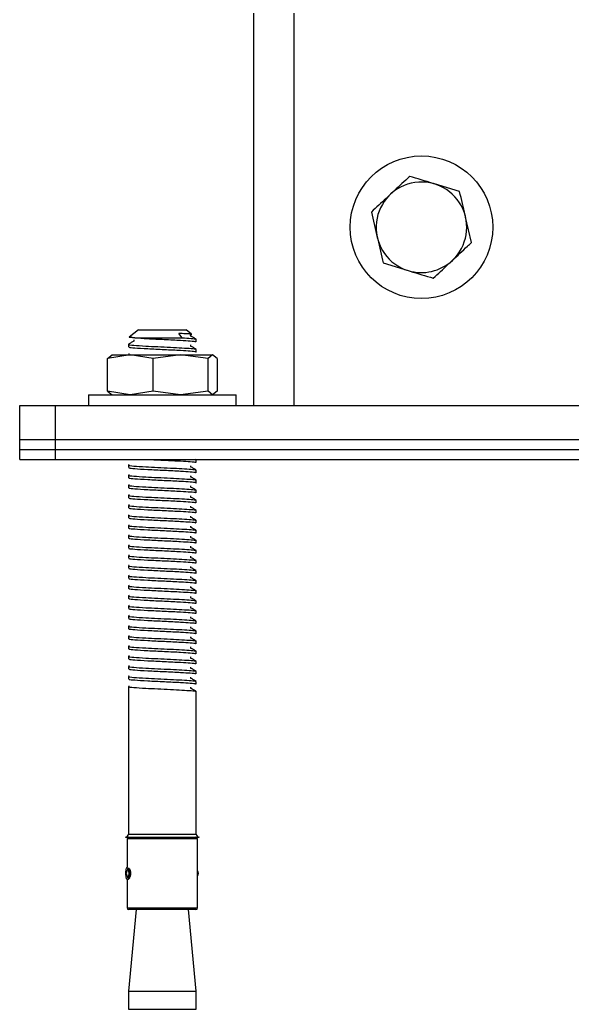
# Model space of a CAD drawing. Header units: millimetres. Extents: x 1193 to 1348, y -534 to 551.
# Drawn here: x 1192.8 to 1270.3, y -533.8 to -395.1 of the extents above; entities that cross this region are included whole.
import ezdxf

# ---------------------------------------------------------------- set-up
doc = ezdxf.new("R2010")
doc.units = ezdxf.units.MM

# ---------------------------------------------------------------- blocks, each defined once
blk = doc.blocks.new('DI_COLUNA_FRONTAL_80')
at = {"color": 7, "linetype": 'Continuous', "lineweight": 25}
for p, q in [((-44.65, 4.76), (-44.65, 104.76)), ((-39, 4.76), (-39, 104.76)), ((-15.79, 34.76), (-19.3, 35.83)), ((-28.16, 31.9), (-27.34, 28.33)), ((-14.14, 27.62), (-14.96, 31.19)), ((-26.51, 24.76), (-23, 23.69)), ((-60.85, 15.38), (-62.15, 14.35)), ((-60.85, 15.38), (-54.15, 15.38)), ((-53.39, 14.78), (-54.15, 15.38)), ((-61.5, 13.96), (-61.5, 13.79)), ((-61.38, 14.27), (-54.74, 14.27)), ((-54.95, 14.87), (-55.19, 14.87)), ((-54.74, 14.27), (-55.19, 14.87)), ((-53.63, 14.7), (-53.37, 14.74)), ((-53.5, 14.5), (-53.5, 14.67)), ((-52.74, 13.7), (-52.74, 14.05)), ((-62.26, 13.35), (-62.26, 12.99)), ((-52.74, 12.29), (-52.74, 12.64)), ((-61.99, 11.87), (-65.2, 11.36)), ((-65.2, 11.36), (-64.56, 11.87)), ((-65.2, 6.8), (-65.2, 11.36)), ((-64.64, 11.87), (-50.44, 11.87)), ((-62.26, 11.93), (-62.26, 11.87)), ((-62.17, 12), (-62.25, 11.95)), ((-58.78, 11.36), (-61.99, 11.87)), ((-54.93, 11.87), (-58.78, 11.36)), ((-58.78, 6.8), (-58.78, 11.36)), ((-51.08, 11.36), (-54.93, 11.87)), ((-50.44, 11.87), (-51.08, 11.36)), ((-51.08, 6.8), (-51.08, 11.36)), ((-49.8, 11.36), (-50.44, 11.87)), ((-49.8, 11.36), (-49.8, 6.8)), ((-67.85, 6.28), (-67.85, 4.76)), ((-67.85, 6.28), (-47.15, 6.28)), ((-61.99, 6.28), (-65.2, 6.8)), ((-65.2, 6.8), (-64.56, 6.28)), ((-58.78, 6.8), (-61.99, 6.28)), ((-54.93, 6.28), (-58.78, 6.8)), ((-51.08, 6.8), (-54.93, 6.28)), ((-50.44, 6.28), (-51.08, 6.8)), ((-49.8, 6.8), (-50.44, 6.28)), ((-47.15, 4.76), (-47.15, 6.28)), ((-77.5, -2.8), (-77.5, 4.76)), ((-77.5, 4.76), (77.5, 4.76)), ((-72.5, -2.8), (-72.5, 4.76)), ((-77.5, 0), (77.5, 0)), ((-77.5, -1.4), (77.5, -1.4)), ((-77.5, -2.8), (77.5, -2.8)), ((-62.26, -3.59), (-62.26, -3.94)), ((-62.17, -3.53), (-62.25, -3.57)), ((-52.76, -2.86), (-52.86, -2.8)), ((-52.74, -3.23), (-52.74, -2.88)), ((-62.26, -5), (-62.26, -5.35)), ((-62.17, -4.94), (-62.25, -4.98)), ((-52.74, -4.65), (-52.74, -4.29)), ((-62.26, -6.41), (-62.26, -6.76)), ((-62.17, -6.35), (-62.25, -6.39)), ((-52.74, -6.06), (-52.74, -5.7)), ((-62.26, -7.82), (-62.26, -8.17)), ((-62.17, -7.76), (-62.25, -7.8)), ((-52.74, -7.47), (-52.74, -7.12)), ((-62.26, -9.23), (-62.26, -9.58)), ((-62.17, -9.17), (-62.25, -9.22)), ((-52.74, -8.88), (-52.74, -8.53)), ((-62.26, -10.64), (-62.26, -11)), ((-62.17, -10.58), (-62.25, -10.63)), ((-52.74, -10.29), (-52.74, -9.94)), ((-62.26, -12.05), (-62.26, -12.41)), ((-62.17, -11.99), (-62.25, -12.04)), ((-52.74, -11.7), (-52.74, -11.35)), ((-62.26, -13.47), (-62.26, -13.82)), ((-62.17, -13.4), (-62.25, -13.45)), ((-52.74, -13.11), (-52.74, -12.76)), ((-62.26, -14.88), (-62.26, -15.23)), ((-62.17, -14.82), (-62.25, -14.86)), ((-52.74, -14.52), (-52.74, -14.17)), ((-62.26, -16.29), (-62.26, -16.64)), ((-62.17, -16.23), (-62.25, -16.27)), ((-52.74, -15.93), (-52.74, -15.58)), ((-62.26, -17.7), (-62.26, -18.05)), ((-62.17, -17.64), (-62.25, -17.68)), ((-52.74, -17.35), (-52.74, -16.99)), ((-62.26, -19.11), (-62.26, -19.46)), ((-62.17, -19.05), (-62.25, -19.09)), ((-52.74, -18.76), (-52.74, -18.4)), ((-62.26, -20.52), (-62.26, -20.87)), ((-62.17, -20.46), (-62.25, -20.5)), ((-52.74, -20.17), (-52.74, -19.82)), ((-62.26, -21.93), (-62.26, -22.28)), ((-62.17, -21.87), (-62.25, -21.92)), ((-52.74, -21.58), (-52.74, -21.23)), ((-62.26, -23.34), (-62.26, -23.7)), ((-62.17, -23.28), (-62.25, -23.33)), ((-52.74, -22.99), (-52.74, -22.64)), ((-62.26, -24.75), (-62.26, -25.11)), ((-62.17, -24.69), (-62.25, -24.74)), ((-52.74, -24.4), (-52.74, -24.05)), ((-62.26, -26.17), (-62.26, -26.52)), ((-62.17, -26.1), (-62.25, -26.15)), ((-52.74, -25.81), (-52.74, -25.46)), ((-62.26, -27.58), (-62.26, -27.93)), ((-62.17, -27.52), (-62.25, -27.56)), ((-52.74, -27.22), (-52.74, -26.87)), ((-62.26, -28.99), (-62.26, -29.34)), ((-62.17, -28.93), (-62.25, -28.97)), ((-52.74, -28.63), (-52.74, -28.28)), ((-62.26, -30.4), (-62.26, -30.75)), ((-62.17, -30.34), (-62.25, -30.38)), ((-52.74, -30.05), (-52.74, -29.69)), ((-62.26, -31.81), (-62.26, -32.16)), ((-62.17, -31.75), (-62.25, -31.79)), ((-52.74, -31.46), (-52.74, -31.1)), ((-62.26, -33.22), (-62.26, -33.57)), ((-62.17, -33.16), (-62.25, -33.2)), ((-52.74, -32.87), (-52.74, -32.52)), ((-62.26, -34.63), (-62.26, -55.32)), ((-62.17, -34.57), (-62.25, -34.62)), ((-52.74, -34.28), (-52.74, -33.93)), ((-52.74, -55.32), (-52.74, -35.34)), ((-62.26, -55.32), (-52.74, -55.32)), ((-62.69, -55.74), (-52.31, -55.74)), ((-62.45, -56), (-62.45, -60.01)), ((-52.55, -56), (-62.45, -56)), ((-52.55, -65.65), (-52.55, -56)), ((-62.45, -61.64), (-62.45, -65.65)), ((-62.45, -65.65), (-52.55, -65.65)), ((-61.18, -65.9), (-62.26, -77.33)), ((-52.8, -65.9), (-62.2, -65.9)), ((-52.74, -77.33), (-53.82, -65.9)), ((-62.26, -77.33), (-62.26, -79.87)), ((-62.26, -77.33), (-52.74, -77.33)), ((-52.74, -79.87), (-52.74, -77.33)), ((-62.26, -79.87), (-52.74, -79.87))]:
    blk.add_line(p, q, dxfattribs=at)
blk.add_circle((-21.15, 29.76), 10, dxfattribs=at)
for centre, radius, start, end in [((-21.15, 29.76), 6.35, 313.0377, 253.0377), ((-21.15, 29.76), 6.35, 253.0377, 313.0377), ((-62.69, -55.32), 0.426, 270, 0), ((-52.31, -55.32), 0.426, 180, 270), ((-62.2, -56), 0.254, 90, 180), ((-52.8, -56), 0.254, 0, 90), ((-61.63, -60.82), 0.923, 139.1784, 220.6879), ((-53.37, -60.82), 0.923, 333.2611, 26.7389), ((-62.2, -65.65), 0.254, 180, 270), ((-52.8, -65.65), 0.254, 270, 0)]:
    blk.add_arc(centre, radius, start, end, dxfattribs=at)
for points, knots in [([(-22.8, 36.9), (-22.99, 36.73), (-23.86, 35.92), (-24.77, 35.07), (-25.48, 34.4)], [0, 0, 0, 0, 0.211001, 1, 1, 1, 1]), ([(-19.3, 35.83), (-19.38, 35.86), (-20.56, 36.22), (-21.73, 36.57), (-22.8, 36.9)], [0, 0, 0, 0, 0.0702136, 1, 1, 1, 1]), ([(-14.96, 31.19), (-14.98, 31.28), (-15.26, 32.48), (-15.54, 33.67), (-15.79, 34.76)], [0, 0, 0, 0, 0.070214, 1, 1, 1, 1]), ([(-25.48, 34.4), (-25.69, 34.2), (-26.6, 33.36), (-27.48, 32.53), (-28.16, 31.9)], [0, 0, 0, 0, 0.231849, 1, 1, 1, 1]), ([(-27.34, 28.33), (-27.32, 28.24), (-27.04, 27.04), (-26.76, 25.85), (-26.51, 24.76)], [0, 0, 0, 0, 0.0702136, 1, 1, 1, 1]), ([(-16.82, 25.12), (-16.1, 25.79), (-15.19, 26.63), (-14.32, 27.45), (-14.14, 27.62)], [0, 0, 0, 0, 0.788999, 1, 1, 1, 1]), ([(-19.5, 22.62), (-18.82, 23.25), (-17.93, 24.08), (-17.03, 24.92), (-16.82, 25.12)], [0, 0, 0, 0, 0.768151, 1, 1, 1, 1]), ([(-23, 23.69), (-22.92, 23.66), (-21.74, 23.3), (-20.57, 22.95), (-19.5, 22.62)], [0, 0, 0, 0, 0.070214, 1, 1, 1, 1]), ([(-61.38, 14.27), (-61.38, 14.27), (-61.38, 14.27), (-61.44, 14.27), (-61.56, 14.27), (-61.78, 14.29), (-62.1, 14.31), (-62.21, 14.35), (-62.08, 14.38), (-61.81, 14.39), (-61.8, 14.39)], [0, 0, 0, 0, 0.000029, 0.001338, 0.063286, 0.156612, 0.319029, 0.658998, 0.994997, 1, 1, 1, 1]), ([(-61.38, 14.27), (-60.82, 14.23), (-59.69, 14.15), (-57.19, 14.04), (-54.99, 13.93), (-53.5, 13.84), (-52.76, 13.76), (-52.81, 13.71), (-52.83, 13.7)], [0, 0, 0, 0, 0.201133, 0.400521, 0.60221, 0.759847, 0.918659, 1, 1, 1, 1]), ([(-53.41, 14.75), (-53.42, 14.76), (-53.44, 14.78), (-53.96, 14.82), (-54.62, 14.85), (-54.95, 14.87)], [0, 0, 0, 0, 0.2375807, 0.6187886, 1, 1, 1, 1]), ([(-54.74, 14.27), (-54.29, 14.24), (-53.39, 14.18), (-52.78, 14.11), (-52.81, 14.08), (-52.82, 14.07)], [0, 0, 0, 0, 0.453879, 0.908142, 1, 1, 1, 1]), ([(-52.76, 14.07), (-52.89, 14.15), (-53.14, 14.3), (-53.4, 14.44), (-53.53, 14.52)], [0, 0, 0, 0, 0.500081, 1, 1, 1, 1]), ([(-62.13, 13.36), (-62.18, 13.35), (-62.38, 13.3), (-61.6, 13.22), (-60.05, 13.12), (-58.16, 13.02), (-56.34, 12.94), (-54.65, 12.85), (-53.41, 12.77), (-52.78, 12.7), (-52.81, 12.67), (-52.82, 12.66)], [0, 0, 0, 0, 0.055078, 0.209235, 0.362587, 0.483152, 0.604441, 0.725357, 0.850011, 0.974771, 1, 1, 1, 1]), ([(-61.5, 13.8), (-61.62, 13.73), (-61.87, 13.58), (-62.12, 13.44), (-62.25, 13.36)], [0, 0, 0, 0, 0.4898213, 1, 1, 1, 1]), ([(-62.17, 12.99), (-62.18, 12.98), (-62.22, 12.93), (-61.38, 12.85), (-59.65, 12.74), (-57.2, 12.63), (-54.99, 12.52), (-53.48, 12.42), (-52.68, 12.33), (-52.78, 12.27), (-52.83, 12.24)], [0, 0, 0, 0, 0.067726, 0.185605, 0.337776, 0.488626, 0.641217, 0.76048, 0.880632, 1, 1, 1, 1]), ([(-52.76, 12.66), (-52.89, 12.74), (-53.14, 12.88), (-53.4, 13.03), (-53.53, 13.11)], [0, 0, 0, 0, 0.5000682, 1, 1, 1, 1]), ([(-53.5, 13.09), (-53.5, 13.12), (-53.5, 13.17), (-53.5, 13.23), (-53.5, 13.26)], [0, 0, 0, 0, 0.4700018, 1, 1, 1, 1]), ([(-62.13, 11.95), (-62.2, 11.94), (-62.34, 11.91), (-62.08, 11.89), (-61.95, 11.87)], [0, 0, 0, 0, 0.484748, 1, 1, 1, 1]), ([(-62.13, -3.57), (-62.18, -3.58), (-62.38, -3.63), (-61.6, -3.72), (-60.05, -3.82), (-58.16, -3.91), (-56.34, -3.99), (-54.65, -4.08), (-53.41, -4.17), (-52.78, -4.23), (-52.81, -4.27), (-52.82, -4.27)], [0, 0, 0, 0, 0.055053, 0.209212, 0.362566, 0.483133, 0.604423, 0.725341, 0.849997, 0.974759, 1, 1, 1, 1]), ([(-62.17, -3.94), (-62.18, -3.96), (-62.22, -4), (-61.38, -4.09), (-59.65, -4.19), (-57.2, -4.3), (-54.98, -4.41), (-53.5, -4.51), (-52.76, -4.59), (-52.81, -4.63), (-52.83, -4.65)], [0, 0, 0, 0, 0.071883, 0.196997, 0.358508, 0.518617, 0.680574, 0.807157, 0.934683, 1, 1, 1, 1]), ([(-59.19, -2.8), (-58.53, -2.83), (-57.1, -2.9), (-54.98, -3), (-53.5, -3.1), (-52.76, -3.17), (-52.81, -3.22), (-52.83, -3.23)], [0, 0, 0, 0, 0.219284, 0.481948, 0.687243, 0.894068, 1, 1, 1, 1]), ([(-52.76, -4.27), (-52.89, -4.2), (-53.14, -4.05), (-53.4, -3.9), (-53.53, -3.83)], [0, 0, 0, 0, 0.4999164, 1, 1, 1, 1]), ([(-53.5, -3.84), (-53.5, -3.81), (-53.5, -3.76), (-53.5, -3.7), (-53.5, -3.67)], [0, 0, 0, 0, 0.469505, 1, 1, 1, 1]), ([(-53.13, -2.8), (-52.99, -2.81), (-52.78, -2.83), (-52.81, -2.85), (-52.82, -2.86)], [0, 0, 0, 0, 0.705447, 1, 1, 1, 1]), ([(-62.13, -4.98), (-62.18, -4.99), (-62.38, -5.04), (-61.6, -5.13), (-60.05, -5.23), (-58.16, -5.32), (-56.34, -5.41), (-54.65, -5.49), (-53.41, -5.58), (-52.78, -5.64), (-52.81, -5.68), (-52.82, -5.68)], [0, 0, 0, 0, 0.055051, 0.20921, 0.362564, 0.483131, 0.604422, 0.725339, 0.849996, 0.974758, 1, 1, 1, 1]), ([(-62.17, -5.35), (-62.18, -5.37), (-62.22, -5.41), (-61.38, -5.5), (-59.65, -5.61), (-57.2, -5.72), (-54.99, -5.83), (-53.48, -5.92), (-52.68, -6.01), (-52.78, -6.07), (-52.83, -6.1)], [0, 0, 0, 0, 0.067726, 0.185605, 0.337776, 0.488626, 0.641217, 0.76048, 0.880632, 1, 1, 1, 1]), ([(-52.76, -5.68), (-52.89, -5.61), (-53.14, -5.46), (-53.4, -5.31), (-53.53, -5.24)], [0, 0, 0, 0, 0.499904, 1, 1, 1, 1]), ([(-53.5, -5.25), (-53.5, -5.23), (-53.5, -5.17), (-53.5, -5.11), (-53.5, -5.09)], [0, 0, 0, 0, 0.4694635, 1, 1, 1, 1]), ([(-62.13, -6.39), (-62.18, -6.41), (-62.38, -6.45), (-61.6, -6.54), (-60.05, -6.64), (-58.16, -6.73), (-56.34, -6.82), (-54.65, -6.9), (-53.41, -6.99), (-52.78, -7.05), (-52.81, -7.09), (-52.82, -7.09)], [0, 0, 0, 0, 0.055049, 0.209208, 0.362563, 0.48313, 0.60442, 0.725338, 0.849995, 0.974757, 1, 1, 1, 1]), ([(-62.17, -6.76), (-62.18, -6.78), (-62.22, -6.83), (-61.38, -6.91), (-59.65, -7.02), (-57.2, -7.13), (-54.98, -7.24), (-53.5, -7.33), (-52.76, -7.41), (-52.81, -7.45), (-52.83, -7.47)], [0, 0, 0, 0, 0.071883, 0.196997, 0.358508, 0.518617, 0.680574, 0.807157, 0.934683, 1, 1, 1, 1]), ([(-52.76, -7.09), (-52.89, -7.02), (-53.14, -6.87), (-53.4, -6.72), (-53.53, -6.65)], [0, 0, 0, 0, 0.499891, 1, 1, 1, 1]), ([(-53.5, -6.66), (-53.5, -6.64), (-53.5, -6.58), (-53.5, -6.53), (-53.5, -6.5)], [0, 0, 0, 0, 0.469422, 1, 1, 1, 1]), ([(-62.13, -7.8), (-62.18, -7.82), (-62.38, -7.86), (-61.6, -7.95), (-60.05, -8.05), (-58.16, -8.14), (-56.34, -8.23), (-54.65, -8.31), (-53.41, -8.4), (-52.78, -8.46), (-52.81, -8.5), (-52.82, -8.5)], [0, 0, 0, 0, 0.055046, 0.209206, 0.362561, 0.483128, 0.604419, 0.725337, 0.849993, 0.974756, 1, 1, 1, 1]), ([(-62.17, -8.17), (-62.18, -8.19), (-62.22, -8.24), (-61.38, -8.32), (-59.65, -8.43), (-57.2, -8.54), (-54.98, -8.65), (-53.5, -8.74), (-52.76, -8.82), (-52.81, -8.86), (-52.83, -8.88)], [0, 0, 0, 0, 0.071883, 0.196997, 0.358508, 0.518617, 0.680574, 0.807157, 0.934683, 1, 1, 1, 1]), ([(-52.76, -8.5), (-52.89, -8.43), (-53.14, -8.28), (-53.4, -8.13), (-53.53, -8.06)], [0, 0, 0, 0, 0.499879, 1, 1, 1, 1]), ([(-53.5, -8.07), (-53.5, -8.05), (-53.5, -7.99), (-53.5, -7.94), (-53.5, -7.91)], [0, 0, 0, 0, 0.469381, 1, 1, 1, 1]), ([(-62.13, -9.22), (-62.18, -9.23), (-62.38, -9.28), (-61.6, -9.36), (-60.05, -9.46), (-58.16, -9.55), (-56.34, -9.64), (-54.65, -9.72), (-53.41, -9.81), (-52.78, -9.87), (-52.81, -9.91), (-52.82, -9.92)], [0, 0, 0, 0, 0.055044, 0.209204, 0.362559, 0.483126, 0.604417, 0.725335, 0.849992, 0.974755, 1, 1, 1, 1]), ([(-62.17, -9.58), (-62.18, -9.6), (-62.22, -9.65), (-61.38, -9.73), (-59.65, -9.84), (-57.2, -9.95), (-54.98, -10.06), (-53.5, -10.15), (-52.76, -10.23), (-52.81, -10.28), (-52.83, -10.29)], [0, 0, 0, 0, 0.071883, 0.196997, 0.358508, 0.518617, 0.680574, 0.807157, 0.934683, 1, 1, 1, 1]), ([(-52.76, -9.91), (-52.89, -9.84), (-53.14, -9.69), (-53.4, -9.55), (-53.53, -9.47)], [0, 0, 0, 0, 0.4998659, 1, 1, 1, 1]), ([(-53.5, -9.49), (-53.5, -9.46), (-53.5, -9.4), (-53.5, -9.35), (-53.5, -9.32)], [0, 0, 0, 0, 0.469339, 1, 1, 1, 1]), ([(-62.13, -10.63), (-62.18, -10.64), (-62.38, -10.69), (-61.6, -10.77), (-60.05, -10.87), (-58.16, -10.96), (-56.34, -11.05), (-54.65, -11.14), (-53.41, -11.22), (-52.78, -11.29), (-52.81, -11.32), (-52.82, -11.33)], [0, 0, 0, 0, 0.055042, 0.209202, 0.362557, 0.483125, 0.604416, 0.725334, 0.849991, 0.974754, 1, 1, 1, 1]), ([(-62.17, -11), (-62.18, -11.01), (-62.22, -11.06), (-61.38, -11.14), (-59.65, -11.25), (-57.2, -11.36), (-54.98, -11.47), (-53.5, -11.56), (-52.76, -11.64), (-52.81, -11.69), (-52.83, -11.7)], [0, 0, 0, 0, 0.071883, 0.196997, 0.358508, 0.518617, 0.680574, 0.807157, 0.934683, 1, 1, 1, 1]), ([(-52.76, -11.33), (-52.89, -11.25), (-53.14, -11.1), (-53.4, -10.96), (-53.53, -10.88)], [0, 0, 0, 0, 0.4998533, 1, 1, 1, 1]), ([(-53.5, -10.9), (-53.5, -10.87), (-53.5, -10.81), (-53.5, -10.76), (-53.5, -10.73)], [0, 0, 0, 0, 0.469298, 1, 1, 1, 1]), ([(-62.13, -12.04), (-62.18, -12.05), (-62.38, -12.1), (-61.6, -12.18), (-60.05, -12.28), (-58.16, -12.38), (-56.34, -12.46), (-54.65, -12.55), (-53.41, -12.63), (-52.78, -12.7), (-52.81, -12.73), (-52.82, -12.74)], [0, 0, 0, 0, 0.05504, 0.2092, 0.362556, 0.483123, 0.604414, 0.725333, 0.84999, 0.974753, 1, 1, 1, 1]), ([(-62.17, -12.41), (-62.18, -12.42), (-62.22, -12.47), (-61.38, -12.55), (-59.65, -12.66), (-57.2, -12.77), (-54.98, -12.88), (-53.5, -12.98), (-52.76, -13.05), (-52.81, -13.1), (-52.83, -13.11)], [0, 0, 0, 0, 0.071883, 0.196997, 0.358508, 0.518617, 0.680574, 0.807157, 0.934683, 1, 1, 1, 1]), ([(-52.76, -12.74), (-52.89, -12.66), (-53.14, -12.52), (-53.4, -12.37), (-53.53, -12.29)], [0, 0, 0, 0, 0.499841, 1, 1, 1, 1]), ([(-53.5, -12.31), (-53.5, -12.28), (-53.5, -12.23), (-53.5, -12.17), (-53.5, -12.14)], [0, 0, 0, 0, 0.469257, 1, 1, 1, 1]), ([(-62.13, -13.45), (-62.18, -13.46), (-62.38, -13.51), (-61.6, -13.6), (-60.05, -13.7), (-58.16, -13.79), (-56.34, -13.87), (-54.65, -13.96), (-53.41, -14.04), (-52.78, -14.11), (-52.81, -14.14), (-52.82, -14.15)], [0, 0, 0, 0, 0.055038, 0.209198, 0.362554, 0.483122, 0.604413, 0.725331, 0.849989, 0.974751, 1, 1, 1, 1]), ([(-62.17, -13.82), (-62.18, -13.83), (-62.22, -13.88), (-61.38, -13.96), (-59.65, -14.07), (-57.2, -14.18), (-54.98, -14.29), (-53.5, -14.39), (-52.76, -14.46), (-52.81, -14.51), (-52.83, -14.52)], [0, 0, 0, 0, 0.071883, 0.196997, 0.358508, 0.518617, 0.680574, 0.807157, 0.934683, 1, 1, 1, 1]), ([(-52.76, -14.15), (-52.89, -14.07), (-53.14, -13.93), (-53.4, -13.78), (-53.53, -13.7)], [0, 0, 0, 0, 0.499828, 1, 1, 1, 1]), ([(-53.5, -13.72), (-53.5, -13.69), (-53.5, -13.64), (-53.5, -13.58), (-53.5, -13.55)], [0, 0, 0, 0, 0.469215, 1, 1, 1, 1]), ([(-62.13, -14.86), (-62.18, -14.87), (-62.38, -14.92), (-61.6, -15.01), (-60.05, -15.11), (-58.16, -15.2), (-56.34, -15.28), (-54.65, -15.37), (-53.41, -15.45), (-52.78, -15.52), (-52.81, -15.55), (-52.82, -15.56)], [0, 0, 0, 0, 0.055036, 0.209196, 0.362552, 0.48312, 0.604411, 0.72533, 0.849988, 0.97475, 1, 1, 1, 1]), ([(-62.17, -15.23), (-62.18, -15.25), (-62.22, -15.29), (-61.38, -15.38), (-59.65, -15.48), (-57.2, -15.59), (-54.98, -15.7), (-53.5, -15.8), (-52.76, -15.87), (-52.81, -15.92), (-52.83, -15.93)], [0, 0, 0, 0, 0.071883, 0.196997, 0.358508, 0.518617, 0.680574, 0.807157, 0.934683, 1, 1, 1, 1]), ([(-52.76, -15.56), (-52.89, -15.49), (-53.14, -15.34), (-53.4, -15.19), (-53.53, -15.12)], [0, 0, 0, 0, 0.4998155, 1, 1, 1, 1]), ([(-53.5, -15.13), (-53.5, -15.1), (-53.5, -15.05), (-53.5, -14.99), (-53.5, -14.96)], [0, 0, 0, 0, 0.469174, 1, 1, 1, 1]), ([(-62.13, -16.27), (-62.18, -16.28), (-62.38, -16.33), (-61.6, -16.42), (-60.05, -16.52), (-58.16, -16.61), (-56.34, -16.69), (-54.65, -16.78), (-53.41, -16.87), (-52.78, -16.93), (-52.81, -16.97), (-52.82, -16.97)], [0, 0, 0, 0, 0.055034, 0.209194, 0.36255, 0.483118, 0.60441, 0.725329, 0.849986, 0.974749, 1, 1, 1, 1]), ([(-62.17, -16.64), (-62.18, -16.66), (-62.22, -16.7), (-61.38, -16.79), (-59.65, -16.89), (-57.2, -17), (-54.98, -17.11), (-53.5, -17.21), (-52.76, -17.29), (-52.81, -17.33), (-52.83, -17.35)], [0, 0, 0, 0, 0.071883, 0.196997, 0.358508, 0.518617, 0.680574, 0.807157, 0.934683, 1, 1, 1, 1]), ([(-52.76, -16.97), (-52.89, -16.9), (-53.14, -16.75), (-53.4, -16.6), (-53.53, -16.53)], [0, 0, 0, 0, 0.499803, 1, 1, 1, 1]), ([(-53.5, -16.54), (-53.5, -16.51), (-53.5, -16.46), (-53.5, -16.4), (-53.5, -16.37)], [0, 0, 0, 0, 0.469133, 1, 1, 1, 1]), ([(-62.13, -17.68), (-62.18, -17.69), (-62.38, -17.74), (-61.6, -17.83), (-60.05, -17.93), (-58.16, -18.02), (-56.34, -18.11), (-54.65, -18.19), (-53.41, -18.28), (-52.78, -18.34), (-52.81, -18.38), (-52.82, -18.38)], [0, 0, 0, 0, 0.055032, 0.209192, 0.362549, 0.483117, 0.604409, 0.725327, 0.849985, 0.974748, 1, 1, 1, 1]), ([(-52.76, -18.38), (-52.89, -18.31), (-53.14, -18.16), (-53.4, -18.01), (-53.53, -17.94)], [0, 0, 0, 0, 0.49979, 1, 1, 1, 1]), ([(-53.5, -17.95), (-53.5, -17.93), (-53.5, -17.87), (-53.5, -17.81), (-53.5, -17.79)], [0, 0, 0, 0, 0.469091, 1, 1, 1, 1]), ([(-62.13, -19.09), (-62.18, -19.11), (-62.38, -19.15), (-61.6, -19.24), (-60.05, -19.34), (-58.16, -19.43), (-56.34, -19.52), (-54.65, -19.6), (-53.41, -19.69), (-52.78, -19.75), (-52.81, -19.79), (-52.82, -19.79)], [0, 0, 0, 0, 0.055029, 0.20919, 0.362547, 0.483115, 0.604407, 0.725326, 0.849984, 0.974747, 1, 1, 1, 1]), ([(-62.17, -18.05), (-62.18, -18.07), (-62.22, -18.11), (-61.38, -18.2), (-59.65, -18.31), (-57.2, -18.42), (-54.98, -18.53), (-53.5, -18.62), (-52.76, -18.7), (-52.81, -18.74), (-52.83, -18.76)], [0, 0, 0, 0, 0.071883, 0.196997, 0.358508, 0.518617, 0.680574, 0.807157, 0.934683, 1, 1, 1, 1]), ([(-52.76, -19.79), (-52.89, -19.72), (-53.14, -19.57), (-53.4, -19.42), (-53.53, -19.35)], [0, 0, 0, 0, 0.499778, 1, 1, 1, 1]), ([(-53.5, -19.36), (-53.5, -19.34), (-53.5, -19.28), (-53.5, -19.23), (-53.5, -19.2)], [0, 0, 0, 0, 0.46905, 1, 1, 1, 1]), ([(-62.13, -20.5), (-62.18, -20.52), (-62.38, -20.56), (-61.6, -20.65), (-60.05, -20.75), (-58.16, -20.84), (-56.34, -20.93), (-54.65, -21.01), (-53.41, -21.1), (-52.78, -21.16), (-52.81, -21.2), (-52.82, -21.2)], [0, 0, 0, 0, 0.055027, 0.209188, 0.362545, 0.483114, 0.604406, 0.725325, 0.849983, 0.974746, 1, 1, 1, 1]), ([(-62.17, -19.46), (-62.18, -19.48), (-62.22, -19.53), (-61.38, -19.61), (-59.65, -19.72), (-57.2, -19.83), (-54.98, -19.94), (-53.5, -20.03), (-52.76, -20.11), (-52.81, -20.15), (-52.83, -20.17)], [0, 0, 0, 0, 0.071883, 0.196997, 0.358508, 0.518617, 0.680574, 0.807157, 0.934683, 1, 1, 1, 1]), ([(-52.76, -21.2), (-52.89, -21.13), (-53.14, -20.98), (-53.4, -20.83), (-53.53, -20.76)], [0, 0, 0, 0, 0.499765, 1, 1, 1, 1]), ([(-53.5, -20.77), (-53.5, -20.75), (-53.5, -20.69), (-53.5, -20.64), (-53.5, -20.61)], [0, 0, 0, 0, 0.469009, 1, 1, 1, 1]), ([(-62.13, -21.92), (-62.18, -21.93), (-62.38, -21.98), (-61.6, -22.06), (-60.05, -22.16), (-58.16, -22.25), (-56.34, -22.34), (-54.65, -22.42), (-53.41, -22.51), (-52.78, -22.57), (-52.81, -22.61), (-52.82, -22.62)], [0, 0, 0, 0, 0.055025, 0.209186, 0.362543, 0.483112, 0.604404, 0.725323, 0.849982, 0.974745, 1, 1, 1, 1]), ([(-62.17, -20.87), (-62.18, -20.89), (-62.22, -20.94), (-61.38, -21.02), (-59.65, -21.13), (-57.2, -21.24), (-54.98, -21.35), (-53.5, -21.44), (-52.76, -21.52), (-52.81, -21.56), (-52.83, -21.58)], [0, 0, 0, 0, 0.071883, 0.196997, 0.358508, 0.518617, 0.680574, 0.807157, 0.934683, 1, 1, 1, 1]), ([(-52.76, -22.61), (-52.89, -22.54), (-53.14, -22.39), (-53.4, -22.25), (-53.53, -22.17)], [0, 0, 0, 0, 0.499753, 1, 1, 1, 1]), ([(-53.5, -22.19), (-53.5, -22.16), (-53.5, -22.1), (-53.5, -22.05), (-53.5, -22.02)], [0, 0, 0, 0, 0.468967, 1, 1, 1, 1]), ([(-62.13, -23.33), (-62.18, -23.34), (-62.38, -23.39), (-61.6, -23.47), (-60.05, -23.57), (-58.16, -23.66), (-56.34, -23.75), (-54.65, -23.84), (-53.41, -23.92), (-52.78, -23.99), (-52.81, -24.02), (-52.82, -24.03)], [0, 0, 0, 0, 0.055023, 0.209185, 0.362542, 0.48311, 0.604403, 0.725322, 0.849981, 0.974744, 1, 1, 1, 1]), ([(-62.17, -22.28), (-62.18, -22.3), (-62.22, -22.35), (-61.38, -22.43), (-59.65, -22.54), (-57.2, -22.65), (-54.98, -22.76), (-53.5, -22.85), (-52.76, -22.93), (-52.81, -22.98), (-52.83, -22.99)], [0, 0, 0, 0, 0.071883, 0.196997, 0.358508, 0.518617, 0.680574, 0.807157, 0.934683, 1, 1, 1, 1]), ([(-52.76, -24.03), (-52.89, -23.95), (-53.14, -23.8), (-53.4, -23.66), (-53.53, -23.58)], [0, 0, 0, 0, 0.49974, 1, 1, 1, 1]), ([(-53.5, -23.6), (-53.5, -23.57), (-53.5, -23.51), (-53.5, -23.46), (-53.5, -23.43)], [0, 0, 0, 0, 0.468926, 1, 1, 1, 1]), ([(-62.13, -24.74), (-62.18, -24.75), (-62.38, -24.8), (-61.6, -24.88), (-60.05, -24.98), (-58.16, -25.08), (-56.34, -25.16), (-54.65, -25.25), (-53.41, -25.33), (-52.78, -25.4), (-52.81, -25.43), (-52.82, -25.44)], [0, 0, 0, 0, 0.055021, 0.209183, 0.36254, 0.483109, 0.604401, 0.725321, 0.849979, 0.974743, 1, 1, 1, 1]), ([(-62.17, -23.7), (-62.18, -23.71), (-62.22, -23.76), (-61.38, -23.84), (-59.65, -23.95), (-57.2, -24.06), (-54.98, -24.17), (-53.5, -24.26), (-52.76, -24.34), (-52.81, -24.39), (-52.83, -24.4)], [0, 0, 0, 0, 0.071883, 0.196997, 0.358508, 0.518617, 0.680574, 0.807157, 0.934683, 1, 1, 1, 1]), ([(-53.5, -25.01), (-53.5, -24.98), (-53.5, -24.93), (-53.5, -24.87), (-53.5, -24.84)], [0, 0, 0, 0, 0.468885, 1, 1, 1, 1]), ([(-62.13, -26.15), (-62.18, -26.16), (-62.38, -26.21), (-61.6, -26.3), (-60.05, -26.4), (-58.16, -26.49), (-56.34, -26.57), (-54.65, -26.66), (-53.41, -26.74), (-52.78, -26.81), (-52.81, -26.84), (-52.82, -26.85)], [0, 0, 0, 0, 0.055019, 0.209181, 0.362538, 0.483107, 0.6044, 0.725319, 0.849978, 0.974742, 1, 1, 1, 1]), ([(-62.17, -25.11), (-62.18, -25.12), (-62.22, -25.17), (-61.38, -25.25), (-59.65, -25.36), (-57.2, -25.47), (-54.98, -25.58), (-53.5, -25.68), (-52.76, -25.75), (-52.81, -25.8), (-52.83, -25.81)], [0, 0, 0, 0, 0.071883, 0.196997, 0.358508, 0.518617, 0.680574, 0.807157, 0.934683, 1, 1, 1, 1]), ([(-52.76, -25.44), (-52.89, -25.36), (-53.14, -25.22), (-53.4, -25.07), (-53.53, -24.99)], [0, 0, 0, 0, 0.499727, 1, 1, 1, 1]), ([(-53.5, -26.42), (-53.5, -26.39), (-53.5, -26.34), (-53.5, -26.28), (-53.5, -26.25)], [0, 0, 0, 0, 0.468844, 1, 1, 1, 1]), ([(-62.13, -27.56), (-62.18, -27.57), (-62.38, -27.62), (-61.6, -27.71), (-60.05, -27.81), (-58.16, -27.9), (-56.34, -27.98), (-54.65, -28.07), (-53.41, -28.15), (-52.78, -28.22), (-52.81, -28.25), (-52.82, -28.26)], [0, 0, 0, 0, 0.055017, 0.209179, 0.362536, 0.483105, 0.604398, 0.725318, 0.849977, 0.974741, 1, 1, 1, 1]), ([(-62.17, -26.52), (-62.18, -26.53), (-62.22, -26.58), (-61.38, -26.66), (-59.65, -26.77), (-57.2, -26.88), (-54.98, -26.99), (-53.5, -27.09), (-52.76, -27.16), (-52.81, -27.21), (-52.83, -27.22)], [0, 0, 0, 0, 0.071883, 0.196997, 0.358508, 0.518617, 0.680574, 0.807157, 0.934683, 1, 1, 1, 1]), ([(-52.76, -26.85), (-52.89, -26.77), (-53.14, -26.63), (-53.4, -26.48), (-53.53, -26.4)], [0, 0, 0, 0, 0.499715, 1, 1, 1, 1]), ([(-53.5, -27.83), (-53.5, -27.8), (-53.5, -27.75), (-53.5, -27.69), (-53.5, -27.66)], [0, 0, 0, 0, 0.468802, 1, 1, 1, 1]), ([(-62.13, -28.97), (-62.18, -28.98), (-62.38, -29.03), (-61.6, -29.12), (-60.05, -29.22), (-58.16, -29.31), (-56.34, -29.39), (-54.65, -29.48), (-53.41, -29.57), (-52.78, -29.63), (-52.81, -29.67), (-52.82, -29.67)], [0, 0, 0, 0, 0.055015, 0.209177, 0.362535, 0.483104, 0.604397, 0.725317, 0.849976, 0.97474, 1, 1, 1, 1]), ([(-62.17, -27.93), (-62.18, -27.95), (-62.22, -27.99), (-61.38, -28.08), (-59.65, -28.18), (-57.2, -28.29), (-54.98, -28.4), (-53.5, -28.5), (-52.76, -28.57), (-52.81, -28.62), (-52.83, -28.63)], [0, 0, 0, 0, 0.071883, 0.196997, 0.358508, 0.518617, 0.680574, 0.807157, 0.934683, 1, 1, 1, 1]), ([(-52.76, -28.26), (-52.89, -28.19), (-53.14, -28.04), (-53.4, -27.89), (-53.53, -27.82)], [0, 0, 0, 0, 0.499702, 1, 1, 1, 1]), ([(-53.5, -29.24), (-53.5, -29.21), (-53.5, -29.16), (-53.5, -29.1), (-53.5, -29.07)], [0, 0, 0, 0, 0.468761, 1, 1, 1, 1]), ([(-62.13, -30.38), (-62.18, -30.39), (-62.38, -30.44), (-61.6, -30.53), (-60.05, -30.63), (-58.16, -30.72), (-56.34, -30.81), (-54.65, -30.89), (-53.41, -30.98), (-52.78, -31.04), (-52.81, -31.08), (-52.82, -31.08)], [0, 0, 0, 0, 0.055012, 0.209175, 0.362533, 0.483102, 0.604395, 0.725315, 0.849975, 0.974739, 1, 1, 1, 1]), ([(-62.17, -29.34), (-62.18, -29.36), (-62.22, -29.4), (-61.38, -29.49), (-59.65, -29.59), (-57.2, -29.7), (-54.98, -29.81), (-53.5, -29.91), (-52.76, -29.99), (-52.81, -30.03), (-52.83, -30.05)], [0, 0, 0, 0, 0.071883, 0.196997, 0.358508, 0.518617, 0.680574, 0.807157, 0.934683, 1, 1, 1, 1]), ([(-52.76, -29.67), (-52.89, -29.6), (-53.14, -29.45), (-53.4, -29.3), (-53.53, -29.23)], [0, 0, 0, 0, 0.4996897, 1, 1, 1, 1]), ([(-53.5, -30.65), (-53.5, -30.63), (-53.5, -30.57), (-53.5, -30.51), (-53.5, -30.49)], [0, 0, 0, 0, 0.4687198, 1, 1, 1, 1]), ([(-62.13, -31.79), (-62.18, -31.81), (-62.38, -31.85), (-61.6, -31.94), (-60.05, -32.04), (-58.16, -32.13), (-56.34, -32.22), (-54.65, -32.3), (-53.41, -32.39), (-52.78, -32.45), (-52.81, -32.49), (-52.82, -32.49)], [0, 0, 0, 0, 0.05501, 0.209173, 0.362531, 0.483101, 0.604394, 0.725314, 0.849973, 0.974738, 1, 1, 1, 1]), ([(-62.17, -30.75), (-62.18, -30.77), (-62.22, -30.81), (-61.38, -30.9), (-59.65, -31.01), (-57.2, -31.12), (-54.98, -31.23), (-53.5, -31.32), (-52.76, -31.4), (-52.81, -31.44), (-52.83, -31.46)], [0, 0, 0, 0, 0.071883, 0.196997, 0.358508, 0.518617, 0.680574, 0.807157, 0.934683, 1, 1, 1, 1]), ([(-52.76, -31.08), (-52.89, -31.01), (-53.14, -30.86), (-53.4, -30.71), (-53.53, -30.64)], [0, 0, 0, 0, 0.499677, 1, 1, 1, 1]), ([(-53.5, -32.06), (-53.5, -32.04), (-53.5, -31.98), (-53.5, -31.93), (-53.5, -31.9)], [0, 0, 0, 0, 0.468679, 1, 1, 1, 1]), ([(-62.13, -33.2), (-62.18, -33.22), (-62.38, -33.26), (-61.6, -33.35), (-60.05, -33.45), (-58.16, -33.54), (-56.34, -33.63), (-54.65, -33.71), (-53.41, -33.8), (-52.78, -33.86), (-52.81, -33.9), (-52.82, -33.9)], [0, 0, 0, 0, 0.055008, 0.209171, 0.362529, 0.483099, 0.604392, 0.725313, 0.849972, 0.974737, 1, 1, 1, 1]), ([(-62.17, -32.16), (-62.18, -32.18), (-62.22, -32.23), (-61.38, -32.31), (-59.65, -32.42), (-57.2, -32.53), (-54.98, -32.64), (-53.5, -32.73), (-52.76, -32.81), (-52.81, -32.85), (-52.83, -32.87)], [0, 0, 0, 0, 0.071883, 0.196997, 0.358508, 0.518617, 0.680574, 0.807157, 0.934683, 1, 1, 1, 1]), ([(-52.76, -32.49), (-52.89, -32.42), (-53.14, -32.27), (-53.4, -32.12), (-53.53, -32.05)], [0, 0, 0, 0, 0.4996645, 1, 1, 1, 1]), ([(-62.13, -34.62), (-62.18, -34.63), (-62.38, -34.68), (-61.6, -34.76), (-60.05, -34.86), (-58.16, -34.95), (-56.34, -35.04), (-54.65, -35.12), (-53.41, -35.21), (-52.78, -35.27), (-52.81, -35.31), (-52.82, -35.32)], [0, 0, 0, 0, 0.0550061, 0.209169, 0.3625275, 0.4830974, 0.604391, 0.7253115, 0.8499711, 0.974736, 1, 1, 1, 1]), ([(-62.17, -33.57), (-62.18, -33.59), (-62.22, -33.64), (-61.38, -33.72), (-59.65, -33.83), (-57.2, -33.94), (-54.98, -34.05), (-53.5, -34.14), (-52.76, -34.22), (-52.81, -34.26), (-52.83, -34.28)], [0, 0, 0, 0, 0.071883, 0.196997, 0.358508, 0.518617, 0.680574, 0.807157, 0.934683, 1, 1, 1, 1]), ([(-52.76, -33.9), (-52.89, -33.83), (-53.14, -33.68), (-53.4, -33.53), (-53.53, -33.46)], [0, 0, 0, 0, 0.499652, 1, 1, 1, 1]), ([(-53.5, -33.47), (-53.5, -33.45), (-53.5, -33.39), (-53.5, -33.34), (-53.5, -33.31)], [0, 0, 0, 0, 0.468637, 1, 1, 1, 1]), ([(-52.76, -35.31), (-52.89, -35.24), (-53.14, -35.09), (-53.4, -34.95), (-53.53, -34.87)], [0, 0, 0, 0, 0.4996394, 1, 1, 1, 1]), ([(-53.5, -34.89), (-53.5, -34.86), (-53.5, -34.8), (-53.5, -34.75), (-53.5, -34.72)], [0, 0, 0, 0, 0.468596, 1, 1, 1, 1]), ([(-62.37, -59.98), (-62.41, -59.99), (-62.49, -60.01), (-62.56, -60.11), (-62.61, -60.25), (-62.64, -60.47), (-62.66, -60.75), (-62.65, -61.02), (-62.63, -61.28), (-62.59, -61.48), (-62.53, -61.61), (-62.4, -61.69), (-62.27, -61.67), (-62.16, -61.58), (-62.08, -61.47), (-62.03, -61.33), (-62.02, -61.28)], [0, 0, 0, 0, 0.054631, 0.106939, 0.183466, 0.274876, 0.352767, 0.434016, 0.513788, 0.602196, 0.684838, 0.740143, 0.798895, 0.853482, 0.93955, 1, 1, 1, 1]), ([(-62.37, -60.23), (-62.37, -60.23), (-62.38, -60.23), (-62.33, -60.27), (-62.27, -60.39), (-62.22, -60.57), (-62.19, -60.79), (-62.2, -61.01), (-62.25, -61.21), (-62.31, -61.35), (-62.37, -61.42), (-62.37, -61.42), (-62.37, -61.42)], [0, 0, 0, 0, 0.0326686, 0.1400709, 0.2458764, 0.3656997, 0.4848618, 0.5984735, 0.7113272, 0.8290003, 0.9347503, 1, 1, 1, 1]), ([(-62.35, -60.24), (-62.33, -60.21), (-62.31, -60.12), (-62.26, -60.11), (-62.24, -60.1)], [0, 0, 0, 0, 0.413163, 1, 1, 1, 1]), ([(-62.33, -60.22), (-62.33, -60.22), (-62.33, -60.22), (-62.34, -60.23), (-62.35, -60.23)], [0, 0, 0, 0, 0.820959, 1, 1, 1, 1]), ([(-62.24, -60.1), (-62.21, -60.11), (-62.15, -60.13), (-62.07, -60.26), (-61.99, -60.46), (-61.96, -60.7), (-61.95, -60.94), (-61.99, -61.16), (-62.05, -61.34), (-62.12, -61.48), (-62.2, -61.55), (-62.27, -61.55), (-62.32, -61.51), (-62.33, -61.44), (-62.34, -61.43)], [0, 0, 0, 0, 0.0936138, 0.1932034, 0.2894927, 0.3793391, 0.4629527, 0.5437911, 0.6260744, 0.7129479, 0.8056806, 0.8798329, 0.9748069, 1, 1, 1, 1]), ([(-62.27, -60.19), (-62.27, -60.19), (-62.29, -60.19), (-62.31, -60.21), (-62.33, -60.23)], [0, 0, 0, 0, 0.060214, 1, 1, 1, 1]), ([(-62.07, -61.19), (-62.07, -61.16), (-62.04, -61.09), (-62.02, -60.92), (-62.02, -60.72), (-62.05, -60.51), (-62.12, -60.33), (-62.2, -60.21), (-62.25, -60.2), (-62.27, -60.19)], [0, 0, 0, 0, 0.0702459, 0.2073546, 0.348786, 0.5012281, 0.6659004, 0.8376961, 1, 1, 1, 1]), ([(-62.02, -61.28), (-62.01, -61.25), (-61.97, -61.15), (-61.94, -61.01), (-61.95, -60.9), (-61.95, -60.89)], [0, 0, 0, 0, 0.245562, 0.914372, 1, 1, 1, 1]), ([(-62.37, -61.42), (-62.35, -61.42), (-62.33, -61.43), (-62.33, -61.43), (-62.33, -61.43)], [0, 0, 0, 0, 0.70188, 1, 1, 1, 1]), ([(-62.32, -61.42), (-62.31, -61.43), (-62.29, -61.47), (-62.24, -61.46), (-62.17, -61.4), (-62.11, -61.3), (-62.08, -61.22), (-62.07, -61.19)], [0, 0, 0, 0, 0.139551, 0.357048, 0.628491, 0.881236, 1, 1, 1, 1])]:
    blk.add_open_spline(points, degree=3, knots=knots, dxfattribs=at)

msp = doc.modelspace()

# ---------------------------------------------------------------- block references
msp.add_blockref('DI_COLUNA_FRONTAL_80', (1270.33, -453.93))

doc.saveas('drawing.dxf')
